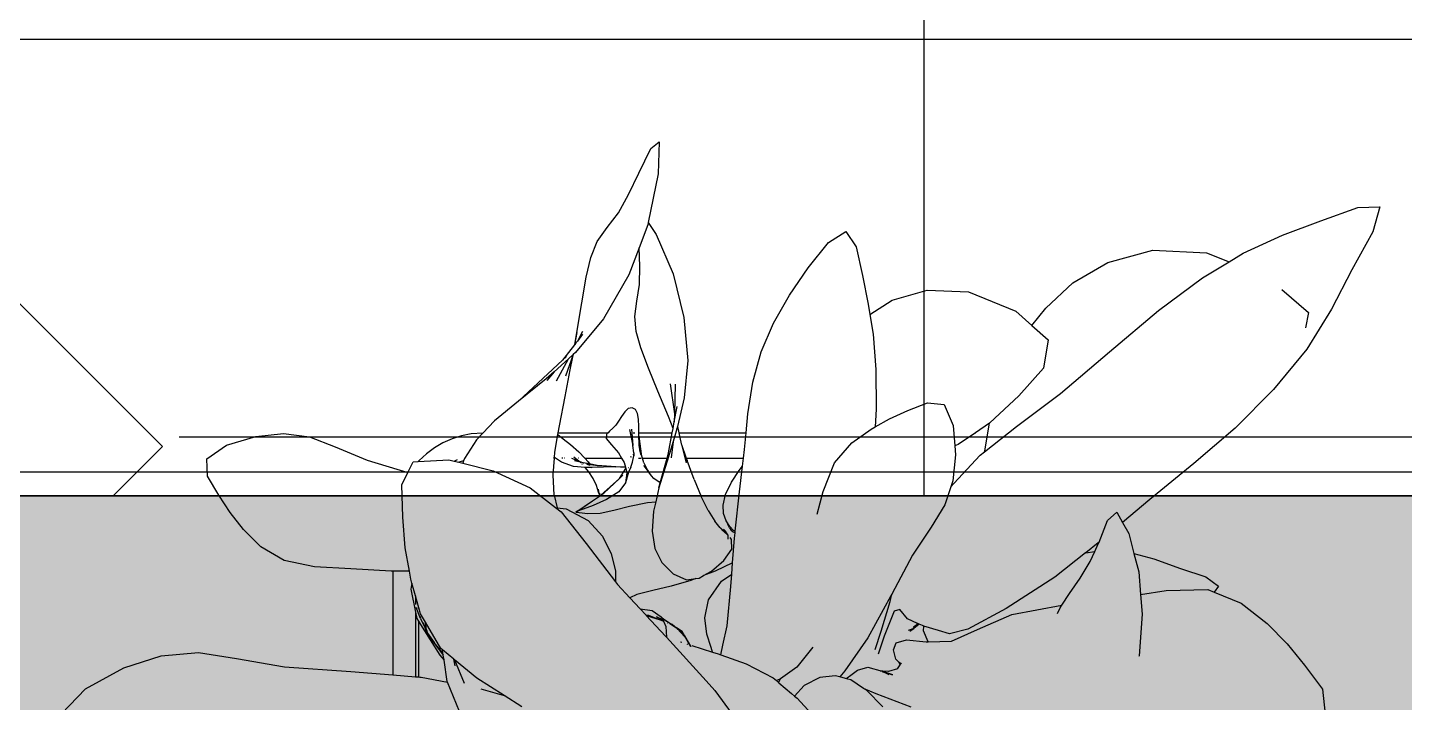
# Model space of a CAD drawing. Header units: millimetres. Extents: x -4865574 to 353735, y -2734656 to 279194.
# Drawn here: x -4826154 to -4825293, y -2673261 to -2672839 of the extents above; entities that cross this region are included whole.
import ezdxf

# ---------------------------------------------------------------- set-up
doc = ezdxf.new("R2010")
doc.units = ezdxf.units.MM
for name, color, linetype in [('+AT9 - Trees', 3, 'Continuous'), ('+AT9-Hardscape', 1, 'Continuous'), ('+AT9-Hatch', 8, 'Continuous')]:
    doc.layers.add(name, color=color, linetype=linetype)

# ---------------------------------------------------------------- blocks, each defined once
blk = doc.blocks.new('LOUNGE3')
at = {"layer": '+AT9-Hardscape'}
for p, q in [((-285, 285.13), (-4147.54, 285.13)), ((-4147.54, 15), (-15, 15)), ((0, 0), (-4167.54, 0))]:
    blk.add_line(p, q, dxfattribs=at)
blk = doc.blocks.new('plant1')
at = {"layer": '+AT9 - Trees'}
for p, q in [((-68.34, 418.36), (-63.14, 422.54)), ((-63.14, 422.54), (-63.81, 402.54)), ((-75.86, 403.09), (-68.34, 418.36)), ((-82.3, 389.69), (-75.86, 403.09)), ((-63.81, 402.54), (-69.96, 372.17)), ((-88.58, 378.29), (-82.3, 389.69)), ((350.59, 373.17), (373.71, 381.58)), ((373.71, 381.58), (387.46, 381.86)), ((387.46, 381.86), (383.18, 366.41)), ((-95.61, 369.01), (-88.58, 378.29)), ((-70.23, 370.81), (-75.73, 356.41)), ((-69.96, 372.17), (-70.23, 370.81)), ((-69.96, 372.17), (-64.95, 364.76)), ((326.74, 364.24), (350.59, 373.17)), ((-101.87, 360.21), (-95.61, 369.01)), ((-64.95, 364.76), (-54.37, 340.11)), ((42.7, 359.73), (53.58, 366.64)), ((53.58, 366.64), (59.98, 356.9)), ((302.14, 353), (326.74, 364.24)), ((383.18, 366.41), (370.06, 342.69)), ((-105.87, 350.33), (-101.87, 360.21)), ((-75.73, 356.41), (-82.18, 339.53)), ((-75.25, 344.96), (-75.73, 356.41)), ((30.07, 343.86), (42.7, 359.73)), ((59.98, 356.9), (64, 339)), ((217.45, 347.2), (245.52, 354.88)), ((245.52, 354.88), (279.06, 353.25)), ((279.06, 353.25), (293.24, 347.61)), ((-108.72, 338.04), (-105.87, 350.33)), ((-75.52, 333.45), (-75.25, 344.96)), ((195.6, 334.37), (217.45, 347.2)), ((276.7, 337.61), (293.24, 347.61)), ((293.24, 347.61), (302.14, 353)), ((-111.5, 322.07), (-108.72, 338.04)), ((-82.18, 339.53), (-97.85, 311.87)), ((-54.37, 340.11), (-47.67, 312.86)), ((18.32, 326.81), (30.07, 343.86)), ((64, 339), (67.51, 321.11)), ((249.19, 317.28), (276.7, 337.61)), ((370.06, 342.69), (357.23, 318.1)), ((-77.12, 323.03), (-75.52, 333.45)), ((82.68, 323.6), (104.39, 329.93)), ((104.39, 329.93), (130.36, 328.75)), ((130.36, 328.75), (159.95, 316.69)), ((178.6, 318.57), (195.6, 334.37)), ((326.32, 330.2), (342.92, 315.9)), ((-114.53, 303.53), (-111.5, 322.07)), ((-78.34, 313.35), (-77.12, 323.03)), ((8.39, 309.16), (18.32, 326.81)), ((67.51, 321.11), (68.61, 314.76)), ((68.61, 314.76), (82.68, 323.6)), ((-97.85, 311.87), (-115.52, 290.88)), ((-77.5, 304.12), (-78.34, 313.35)), ((-47.67, 312.86), (-45.25, 286.03)), ((68.61, 314.76), (70.73, 302.43)), ((159.95, 316.69), (170.01, 307.82)), ((170.01, 307.82), (178.6, 318.57)), ((218.55, 291.33), (249.19, 317.28)), ((342.92, 315.9), (341.17, 306.32)), ((357.23, 318.1), (341.83, 292.96)), ((-114.53, 303.53), (-116.02, 295.82)), ((-115.88, 296), (-114.53, 303.53)), ((-111.13, 304.1), (-114.28, 298.08)), ((-111.01, 302.31), (-114.28, 298.08)), ((-74.65, 293.88), (-77.5, 304.12)), ((0.67, 291.3), (8.39, 309.16)), ((70.73, 302.43), (72.43, 280.4)), ((170.01, 307.82), (180.07, 298.95)), ((-116.02, 295.82), (-123.54, 286.07)), ((-115.88, 296), (-116.02, 295.82)), ((-115.21, 296.87), (-115.88, 296)), ((-114.28, 298.08), (-115.21, 296.87)), ((-115.17, 297.04), (-115.21, 296.87)), ((-69.86, 281.24), (-74.65, 293.88)), ((180.07, 298.95), (177.26, 281.17)), ((341.83, 292.96), (321.16, 267.82)), ((-151.07, 260.54), (-123.54, 286.07)), ((-119.75, 287.07), (-128.88, 278.83)), ((-127.29, 273.22), (-119.75, 287.07)), ((-123.54, 286.07), (-121.04, 288.39)), ((-116.91, 289.63), (-121.67, 276.18)), ((-116.91, 289.63), (-119.75, 287.07)), ((-117.47, 287.14), (-118.85, 281.23)), ((-118.14, 283.44), (-117.47, 287.14)), ((-116.91, 289.63), (-117.47, 287.14)), ((-115.52, 290.88), (-116.91, 289.63)), ((-45.25, 286.03), (-47.5, 262.53)), ((-4.58, 272.49), (0.67, 291.3)), ((187.92, 265.29), (218.55, 291.33)), ((-128.88, 278.83), (-133.74, 274.45)), ((-128.88, 278.83), (-133.3, 273.43)), ((-121.93, 263.45), (-118.14, 283.44)), ((-63.86, 266.74), (-69.86, 281.24)), ((72.43, 280.4), (72.67, 255.58)), ((177.26, 281.17), (161.74, 263.77)), ((-133.74, 274.45), (-151.07, 260.54)), ((-56.17, 271.37), (-53.52, 252.68)), ((-53.03, 271.19), (-53.52, 252.68)), ((-7.67, 252.66), (-4.58, 272.49)), ((321.16, 267.82), (297.06, 243.69)), ((-151.07, 260.54), (-166.11, 248.15)), ((-125.54, 245.13), (-121.93, 263.45)), ((-57.38, 250.93), (-63.86, 266.74)), ((-47.5, 262.53), (-51.72, 244.79)), ((92.39, 254.65), (104.7, 259.56)), ((104.7, 259.56), (115.07, 258.37)), ((115.07, 258.37), (120.65, 245.23)), ((161.74, 263.77), (143.7, 246.91)), ((160.43, 244.62), (187.92, 265.29)), ((-86.72, 250.94), (-88.46, 248.1)), ((-84.67, 253.89), (-86.72, 250.94)), ((-82.42, 256), (-84.67, 253.89)), ((-80.04, 256.35), (-82.42, 256)), ((-77.99, 255.22), (-80.04, 256.35)), ((-76.66, 252.86), (-77.99, 255.22)), ((-75.99, 249.33), (-76.66, 252.86)), ((-54.41, 243.47), (-57.38, 250.93)), ((-53.65, 247.62), (-51.91, 257.12)), ((-53.52, 252.68), (-53.65, 247.62)), ((-8.8, 240.78), (-7.67, 252.66)), ((72.67, 255.58), (72.06, 244.55)), ((80.91, 249.49), (92.39, 254.65)), ((-166.11, 248.15), (-173.45, 240.51)), ((-126.27, 240.79), (-125.54, 245.13)), ((-94.11, 241.76), (-95.09, 240.79)), ((-92.09, 243.57), (-94.11, 241.76)), ((-90.16, 245.57), (-92.09, 243.57)), ((-88.46, 248.1), (-90.16, 245.57)), ((-79.66, 233.65), (-81.48, 242.73)), ((-80.44, 243.1), (-79.55, 232.96)), ((-75.91, 244.67), (-75.99, 249.33)), ((-75.87, 240.79), (-75.91, 244.67)), ((-75.79, 240.79), (-75.91, 244.67)), ((-54.9, 240.78), (-54.41, 243.47)), ((-54.41, 243.47), (-53.65, 247.62)), ((-52.45, 241.7), (-54.41, 235.28)), ((-52.07, 243.32), (-52.45, 241.7)), ((-51.72, 244.79), (-52.07, 243.32)), ((-52.03, 242.18), (-52.07, 243.32)), ((-51.72, 244.79), (-50.83, 240.78)), ((57.29, 234.52), (69.47, 243.11)), ((69.47, 243.11), (72.06, 244.55)), ((72.06, 244.55), (80.91, 249.49)), ((120.65, 245.23), (121.75, 232.63)), ((143.55, 246.81), (134.73, 240.8)), ((140.41, 228.9), (160.43, 244.62)), ((140.52, 229.5), (143.55, 246.81)), ((143.7, 246.91), (143.55, 246.81)), ((297.06, 243.69), (271.28, 221.47)), ((-346.09, 224.54), (-333.63, 233.06)), ((-333.63, 233.06), (-315.28, 238.49)), ((-315.28, 238.49), (-298.13, 240.23)), ((-298.13, 240.23), (-281.78, 238.13)), ((-281.78, 238.13), (-265.78, 232.02)), ((-198.35, 234.54), (-203.69, 231.4)), ((-192.67, 237.06), (-198.35, 234.54)), ((-186.74, 238.91), (-192.67, 237.06)), ((-180.64, 240.04), (-186.74, 238.91)), ((-177.45, 236.35), (-184.95, 224.73)), ((-173.45, 240.51), (-180.64, 240.04)), ((-173.45, 240.51), (-177.45, 236.35)), ((-128.29, 228.74), (-126.46, 239.66)), ((-126.46, 239.66), (-126.27, 240.79)), ((-126.46, 239.66), (-123.25, 237.03)), ((-126.27, 240.79), (-95.09, 240.79)), ((-123.25, 237.03), (-118.57, 233.39)), ((-118.57, 233.39), (-113.28, 228.77)), ((-96.08, 239.81), (-96.28, 237.14)), ((-96.28, 237.14), (-93.03, 233.23)), ((-95.09, 240.79), (-96.08, 239.81)), ((-93.03, 233.23), (-88.55, 228.22)), ((-79.66, 233.65), (-79.63, 233.37)), ((-79.55, 232.96), (-79.63, 233.37)), ((-79.55, 232.96), (-79.56, 232.86)), ((-78.99, 228.24), (-79.56, 232.86)), ((-79.38, 240.79), (-78.25, 240.79)), ((-76.25, 240.79), (-75.87, 240.79)), ((-75.86, 238.36), (-75.87, 240.79)), ((-75.87, 240.79), (-75.79, 240.79)), ((-75.86, 238.36), (-75.55, 232.36)), ((-75.61, 234.54), (-75.86, 238.36)), ((-75.86, 238.36), (-75.68, 237.06)), ((-75.79, 240.79), (-54.9, 240.78)), ((-75.68, 237.06), (-75.79, 240.79)), ((-75.68, 237.06), (-74.44, 227.63)), ((-75.61, 234.54), (-75.68, 237.06)), ((-75.31, 229.87), (-75.61, 234.54)), ((-75.55, 232.36), (-75.61, 234.54)), ((-54.41, 235.28), (-58.18, 222.94)), ((-57.22, 228.14), (-54.9, 240.78)), ((-54.41, 235.28), (-55.59, 225.04)), ((-50.83, 240.78), (-49.29, 233.85)), ((-50.83, 240.78), (-8.8, 240.78)), ((-49.29, 233.85), (-49.19, 233.45)), ((-49.19, 233.45), (-46.17, 222.05)), ((-49.19, 233.45), (-46.17, 224.9)), ((-9.81, 230.23), (-8.8, 240.78)), ((46.55, 222.05), (57.29, 234.52)), ((123.85, 233.38), (121.75, 232.63)), ((121.75, 232.63), (122.23, 227.04)), ((134.73, 240.8), (123.85, 233.38)), ((134.73, 240.8), (134.94, 240.8)), ((-345.51, 213.56), (-346.09, 224.54)), ((-265.78, 232.02), (-245.71, 223.7)), ((-213.74, 222.73), (-194.56, 223.94)), ((-208.64, 227.68), (-213.16, 223.42)), ((-203.69, 231.4), (-208.64, 227.68)), ((-194.56, 223.94), (-191.25, 223.1)), ((-191.25, 223.1), (-189.14, 224.04)), ((-184.95, 224.73), (-185.39, 223.26)), ((-129.51, 214.51), (-128.62, 224.9)), ((-128.62, 224.9), (-129.1, 224.9)), ((-128.57, 225.39), (-129.01, 225.7)), ((-128.62, 224.9), (-128.57, 225.39)), ((-127.9, 224.9), (-128.62, 224.9)), ((-128.57, 225.39), (-128.29, 228.74)), ((-127.9, 224.9), (-128.57, 225.39)), ((-124.25, 222.3), (-127.9, 224.9)), ((-123.3, 224.9), (-123.89, 224.9)), ((-122.23, 224.9), (-122.45, 224.9)), ((-117.86, 224.93), (-113.17, 223.11)), ((-116.46, 225.65), (-113.17, 223.11)), ((-113.34, 224.9), (-113.59, 224.9)), ((-113.28, 228.77), (-109.64, 224.9)), ((-109.64, 224.9), (-86.6, 224.9)), ((-109.64, 224.9), (-107.53, 222.65)), ((-88.55, 228.22), (-86.6, 224.9)), ((-86.6, 224.9), (-85.02, 222.21)), ((-80.92, 225.52), (-80.81, 225.94)), ((-80.66, 225.73), (-80.69, 225.54)), ((-80.57, 225.6), (-80.58, 225.55)), ((-79.89, 222.37), (-79, 226.32)), ((-79.5, 224.9), (-79.41, 224.9)), ((-79.1, 227.52), (-79.11, 227.48)), ((-79, 226.32), (-79.11, 227.48)), ((-78.99, 228.24), (-79, 226.32)), ((-76.01, 224.9), (-74.39, 224.9)), ((-74.42, 226.71), (-75.31, 229.87)), ((-73.59, 224.9), (-74.44, 227.63)), ((-73.59, 224.9), (-58.13, 224.9)), ((-72.7, 222.03), (-73.59, 224.9)), ((-62.42, 209.52), (-58.13, 224.9)), ((-58.18, 222.94), (-57.22, 228.14)), ((-58.13, 224.9), (-57.22, 228.14)), ((-46.17, 224.9), (-10.43, 224.9)), ((-46.17, 224.9), (-45.69, 223.54)), ((-11, 219.98), (-10.43, 224.9)), ((-10.43, 224.9), (-9.81, 230.23)), ((122.23, 227.04), (120.62, 210.68)), ((121.11, 209.14), (137.72, 226.78)), ((137.72, 226.78), (140.41, 228.9)), ((140.41, 228.9), (140.52, 229.5)), ((-245.71, 223.7), (-220.24, 215.86)), ((-224.12, 208.16), (-220.24, 215.86)), ((-220.24, 215.86), (-216.87, 222.53)), ((-216.87, 222.53), (-213.74, 222.73)), ((-213.16, 223.42), (-213.74, 222.73)), ((-191.25, 223.1), (-188.36, 222.37)), ((-185.39, 223.26), (-188.36, 222.37)), ((-188.36, 222.37), (-185.84, 221.74)), ((-185.39, 223.26), (-185.84, 221.74)), ((-185.84, 221.74), (-166.97, 216.98)), ((-166.97, 216.98), (-143.77, 206.29)), ((-116.75, 219.66), (-124.25, 222.3)), ((-109.45, 219.17), (-116.75, 219.66)), ((-110.55, 222.08), (-116, 223.15)), ((-113.17, 223.11), (-110.55, 222.08)), ((-112.33, 222.18), (-112.41, 222.2)), ((-112.12, 222.05), (-112.33, 222.18)), ((-112.31, 222.09), (-112.33, 222.18)), ((-111.78, 222.03), (-111.65, 221.93)), ((-111.43, 221.23), (-111.58, 221.39)), ((-110.85, 221.31), (-110.91, 221.32)), ((-110.85, 221.31), (-110.68, 221.18)), ((-106.69, 221.32), (-110.55, 222.08)), ((-107.06, 216.32), (-109.45, 219.17)), ((-107.4, 219.03), (-109.45, 219.17)), ((-108.4, 221.13), (-108.53, 221.17)), ((-107.95, 221.02), (-108.11, 221.03)), ((-107.78, 221), (-107.95, 221.02)), ((-107.78, 221), (-106.67, 220.56)), ((-106.39, 220.85), (-107.78, 221)), ((-107.53, 222.65), (-106.69, 221.32)), ((-105.28, 219.1), (-107.4, 219.03)), ((-104.38, 212.25), (-107.06, 216.32)), ((-103, 220.6), (-106.69, 221.32)), ((-106.39, 220.85), (-106.17, 220.51)), ((-101.79, 220.36), (-106.39, 220.85)), ((-106.39, 220.85), (-103, 220.6)), ((-98, 219.34), (-105.28, 219.1)), ((-105.28, 219.1), (-105.07, 218.77)), ((-101.79, 220.36), (-103, 220.6)), ((-103, 220.6), (-96.57, 220.06)), ((-90.31, 219.54), (-101.79, 220.36)), ((-101.79, 220.36), (-96.57, 220.06)), ((-90.31, 219.54), (-98, 219.34)), ((-96.57, 220.06), (-84.44, 219.36)), ((-96.57, 220.06), (-90.31, 219.54)), ((-84.44, 219.36), (-90.31, 219.54)), ((-87.94, 212.25), (-83.99, 218.35)), ((-85.02, 222.21), (-84.25, 219.32)), ((-84.25, 219.32), (-84.44, 219.36)), ((-84.25, 219.32), (-83.99, 218.35)), ((-82.27, 216.22), (-84.23, 209.55)), ((-83.31, 215.8), (-84.23, 209.55)), ((-83.99, 218.35), (-83.31, 215.8)), ((-80.9, 219.35), (-82.27, 216.22)), ((-82.16, 218.9), (-82.22, 218.91)), ((-80.9, 219.35), (-79.89, 222.37)), ((-72.7, 222.03), (-70.37, 217.37)), ((-72.43, 220.21), (-72.43, 220.24)), ((-72.43, 220.21), (-69.88, 216.38)), ((-70.37, 217.37), (-72.43, 220.21)), ((-67.86, 213.88), (-70.37, 217.37)), ((-70.37, 217.37), (-69.88, 216.38)), ((-67.86, 213.88), (-69.88, 216.38)), ((-58.18, 222.94), (-63.33, 206.26)), ((-41.21, 211.5), (-45.69, 223.54)), ((-17.89, 209.82), (-13.09, 217.26)), ((-13.09, 217.26), (-11, 219.98)), ((-12.88, 203.87), (-11, 219.98)), ((39.43, 204.12), (46.55, 222.05)), ((271.28, 221.47), (243.78, 199.04)), ((-338.41, 201.82), (-345.51, 213.56)), ((-223.41, 187.94), (-224.12, 208.16)), ((-128.88, 201.85), (-129.51, 214.51)), ((-102.26, 207.76), (-104.38, 212.25)), ((-100.98, 203.55), (-102.26, 207.76)), ((-88, 212.17), (-99.56, 201.78)), ((-97.63, 203.09), (-88, 212.17)), ((-84.23, 209.55), (-88.31, 203.84)), ((-87.98, 212.2), (-88, 212.17)), ((-87.94, 212.25), (-87.98, 212.2)), ((-85.8, 214.25), (-87.94, 212.25)), ((-66.43, 212.1), (-67.86, 213.88)), ((-62.42, 209.52), (-66.43, 212.1)), ((-63.33, 206.26), (-62.42, 209.52)), ((-41.21, 211.5), (-36.83, 200.93)), ((-21.73, 202.11), (-17.89, 209.82)), ((119.35, 206.9), (115.58, 195.72)), ((120.62, 210.68), (119.35, 206.9)), ((119.35, 206.9), (121.11, 209.14)), ((-331.34, 190.96), (-338.41, 201.82)), ((-143.77, 206.29), (-127.97, 194.02)), ((-128.88, 201.85), (-126.99, 193.9)), ((-115.25, 191.22), (-104.84, 198.18)), ((-114.27, 191.75), (-104.84, 198.18)), ((-104.84, 198.18), (-100.51, 201.13)), ((-96.06, 199), (-104.49, 195.3)), ((-101.35, 205.49), (-101.3, 205.36)), ((-101.3, 205.36), (-100.8, 202.94)), ((-101.3, 205.36), (-100.98, 203.55)), ((-100.8, 202.94), (-100.98, 203.55)), ((-100.98, 203.55), (-100.51, 201.13)), ((-100.51, 201.13), (-100.2, 201.34)), ((-100.38, 203.04), (-100.2, 201.34)), ((-100.2, 201.34), (-99.56, 201.78)), ((-99.56, 201.78), (-97.63, 203.09)), ((-88.31, 203.84), (-96.06, 199)), ((-63.33, 206.26), (-65.29, 197.58)), ((-32.51, 192.2), (-36.83, 200.93)), ((-23.2, 195.62), (-21.73, 202.11)), ((-15.57, 179.18), (-12.88, 203.87)), ((35.76, 189.83), (39.43, 204.12)), ((243.78, 199.04), (226.73, 184.66)), ((-323.01, 180.39), (-331.34, 190.96)), ((-127.97, 194.02), (-126.99, 193.9)), ((-127.97, 194.02), (-124.49, 191.33)), ((-126.99, 193.9), (-121.25, 193.17)), ((-124.49, 191.33), (-108.67, 171.58)), ((-121.25, 193.17), (-107.5, 185.93)), ((-114.27, 191.75), (-115.25, 191.22)), ((-115.25, 191.22), (-113.19, 190.92)), ((-110.62, 193), (-114.27, 191.75)), ((-113.19, 190.92), (-107.69, 190.38)), ((-104.49, 195.3), (-110.62, 193)), ((-107.69, 190.38), (-100.02, 190.58)), ((-100.02, 190.58), (-91.44, 192.46)), ((-91.44, 192.46), (-81.67, 194.98)), ((-81.67, 194.98), (-70.46, 197.14)), ((-70.46, 197.14), (-65.29, 197.58)), ((-66.61, 191.72), (-67.57, 179.2)), ((-65.29, 197.58), (-66.61, 191.72)), ((-32.51, 192.2), (-28.32, 185.54)), ((-22.85, 190.22), (-23.2, 195.62)), ((-21.24, 185.76), (-22.85, 190.22)), ((115.58, 195.72), (106.88, 181.79)), ((217.19, 185.89), (223.08, 191.16)), ((223.08, 191.16), (226.73, 184.66)), ((-221.86, 168.9), (-223.41, 187.94)), ((-107.5, 185.93), (-98.5, 176.11)), ((-25.01, 181.46), (-28.32, 185.54)), ((-25.01, 181.46), (-24.8, 181.27)), ((-24.5, 180.88), (-24.8, 181.27)), ((-20.54, 177.4), (-24.8, 181.27)), ((-24.5, 180.88), (-24.03, 180.33)), ((-20.27, 183.66), (-21.24, 185.76)), ((-18.95, 182.28), (-21.24, 185.76)), ((-19.2, 181.35), (-20.27, 183.66)), ((-19.2, 181.35), (-18.05, 179.8)), ((-16.57, 179.8), (-18.95, 182.28)), ((106.88, 181.79), (95.33, 164.32)), ((212, 172.38), (217.19, 185.89)), ((226.73, 184.66), (230.58, 177.8)), ((-312.14, 169.48), (-323.01, 180.39)), ((-98.5, 176.11), (-93.17, 165.14)), ((-67.57, 179.2), (-65.83, 168.55)), ((-24.03, 180.33), (-20.54, 177.4)), ((-22.89, 180.6), (-21.73, 179.35)), ((-20.57, 177.61), (-21.73, 179.35)), ((-20.57, 177.61), (-21.73, 178.98)), ((-20.15, 177.05), (-20.57, 177.61)), ((-20.54, 177.4), (-20.57, 177.61)), ((-20.15, 177.05), (-20.54, 177.4)), ((-20.15, 177.05), (-20.09, 174.35)), ((-17.91, 174.04), (-18.67, 175.4)), ((-16.82, 178.59), (-18.05, 179.8)), ((-17.7, 168.02), (-17.91, 174.04)), ((-17.17, 159.51), (-16.04, 174.9)), ((-15.69, 178.16), (-16.82, 178.59)), ((-15.57, 179.18), (-16.57, 179.8)), ((-16.04, 174.9), (-15.69, 178.16)), ((-15.69, 178.16), (-15.57, 179.18)), ((212, 172.38), (211.49, 171.98)), ((211.49, 171.29), (211.94, 172.24)), ((211.94, 172.24), (212, 172.38)), ((230.58, 177.8), (233.82, 165.34)), ((-297.67, 160.85), (-312.14, 169.48)), ((-219.33, 154.2), (-221.86, 168.9)), ((-108.67, 171.58), (-90.34, 147.52)), ((-93.17, 165.14), (-90.47, 154.43)), ((-65.83, 168.55), (-61.41, 159.71)), ((-22.72, 160.88), (-17.7, 168.02)), ((95.33, 164.32), (82.3, 139.86)), ((203.46, 165.66), (184.31, 150.61)), ((203.63, 165.8), (203.46, 165.66)), ((203.46, 165.66), (203.63, 165.69)), ((211.49, 171.98), (203.63, 165.8)), ((203.63, 165.69), (209.26, 166.55)), ((203.63, 165.69), (203.63, 165.8)), ((206.34, 160.35), (209.26, 166.55)), ((209.26, 166.55), (211.49, 171.29)), ((211.49, 171.29), (211.49, 171.98)), ((233.82, 165.34), (246.32, 162.02)), ((233.82, 165.34), (236.79, 153.89)), ((-278.62, 157.08), (-297.67, 160.85)), ((-255.98, 155.69), (-278.62, 157.08)), ((-230.65, 154.26), (-255.98, 155.69)), ((-61.41, 159.71), (-54.33, 152.62)), ((-30.41, 154.37), (-22.72, 160.88)), ((-17.17, 159.51), (-28.12, 154.31)), ((-17.7, 152.34), (-17.17, 159.51)), ((200.24, 149.82), (206.34, 160.35)), ((246.32, 162.02), (262.96, 156)), ((262.96, 156), (278.67, 150.8)), ((-229.64, 154.26), (-230.65, 154.26)), ((-219.33, 154.2), (-229.64, 154.26)), ((-229.64, 154.26), (-229.62, 89.43)), ((-218.49, 149.36), (-219.33, 154.2)), ((-217.78, 146.83), (-218.49, 149.36)), ((-217.78, 146.83), (-218.36, 143.09)), ((-215.52, 138.87), (-217.78, 146.83)), ((-90.47, 154.43), (-90.34, 147.52)), ((-90.34, 147.52), (-89.18, 146)), ((-43.25, 148.47), (-55.7, 144.87)), ((-54.33, 152.62), (-46.1, 148.85)), ((-46.1, 148.85), (-40.22, 149.64)), ((-40.22, 149.64), (-43.25, 148.47)), ((-40.22, 149.64), (-38.17, 149.91)), ((-38.17, 149.91), (-35.41, 151.5)), ((-35.41, 151.5), (-30.41, 154.37)), ((-28.12, 154.31), (-35.41, 151.5)), ((-32.22, 136.37), (-24.07, 147.94)), ((-24.07, 147.94), (-17.7, 152.34)), ((-18.26, 144.74), (-17.7, 152.34)), ((184.31, 150.61), (153.95, 130.85)), ((193.55, 140.25), (200.24, 149.82)), ((236.79, 153.89), (237.97, 139.77)), ((278.67, 150.8), (286.75, 144.89)), ((-218.36, 143.09), (-215.51, 128.75)), ((-215.52, 138.87), (-215.52, 133.54)), ((-212.33, 127.58), (-215.52, 138.87)), ((-89.18, 146), (-81.38, 137.61)), ((-77.02, 139.62), (-81.38, 137.61)), ((-67.05, 142.28), (-77.02, 139.62)), ((-55.7, 144.87), (-67.05, 142.28)), ((-20.64, 120.04), (-18.26, 144.74)), ((81.8, 138.92), (67.33, 112.54)), ((81.29, 135.32), (82.3, 139.86)), ((82.3, 139.86), (81.8, 138.92)), ((188.73, 133.04), (193.55, 140.25)), ((237.97, 139.77), (253.97, 142.27)), ((237.97, 139.77), (239.01, 127.39)), ((253.97, 142.27), (279.97, 142.79)), ((279.97, 142.79), (283.9, 141.2)), ((286.75, 144.89), (283.9, 141.2)), ((283.9, 141.2), (300.86, 134.36)), ((-212.41, 124.73), (-215.17, 131.48)), ((-213.69, 130.9), (-213.69, 131.65)), ((-81.38, 137.61), (-75.07, 130.82)), ((-75.07, 130.82), (-67.59, 129.76)), ((-75.07, 130.82), (-71.53, 127.01)), ((-67.59, 129.76), (-61.84, 125.83)), ((-34.6, 125.13), (-32.22, 136.37)), ((75.77, 116.78), (81.29, 135.32)), ((83.78, 129.38), (77.67, 113.71)), ((87.45, 130.37), (83.78, 129.38)), ((92.16, 124.48), (87.45, 130.37)), ((153.95, 130.85), (129.93, 118.06)), ((157.33, 127.11), (188.73, 133.04)), ((186.05, 127.92), (187.62, 131.37)), ((187.62, 131.37), (188.73, 133.04)), ((300.86, 134.36), (317.2, 121.52)), ((-215.51, 128.75), (-214.7, 124.63)), ((-215.51, 128.75), (-215.51, 88.31)), ((-214.7, 124.63), (-213.68, 123.03)), ((-213.68, 123.03), (-212.38, 120.98)), ((-213.68, 123.03), (-213.68, 88.16)), ((-212.11, 124.79), (-212.68, 126.03)), ((-212.41, 124.73), (-209.58, 118.98)), ((-212.38, 120.98), (-200.2, 101.81)), ((-209.25, 122.35), (-212.33, 127.58)), ((-210.65, 122.24), (-209.58, 118.98)), ((-199.69, 106.06), (-209.25, 122.35)), ((-208.72, 117.54), (-209.25, 122.35)), ((-71.53, 127.01), (-69.75, 126.69)), ((-71.53, 127.01), (-71.18, 126.63)), ((-71.18, 126.63), (-62.53, 123.87)), ((-71.18, 126.63), (-59.14, 113.67)), ((-69.75, 126.69), (-62.53, 123.87)), ((-60.89, 123.88), (-64.7, 125.77)), ((-64.7, 125.77), (-60.74, 123.57)), ((-62.53, 123.87), (-60.51, 123.08)), ((-61.84, 125.83), (-59.76, 123.91)), ((-61.84, 125.83), (-60.89, 123.88)), ((-60.89, 123.88), (-60.74, 123.57)), ((-60.74, 123.57), (-60.51, 123.08)), ((-60.51, 123.08), (-58.9, 119.77)), ((-56.42, 121.66), (-59.76, 123.91)), ((-59.43, 123.48), (-59.16, 123.31)), ((-59.43, 123.48), (-59.18, 123.33)), ((-58.59, 122.74), (-58.74, 122.81)), ((-57.89, 121.99), (-57.79, 121.93)), ((-54.83, 120.87), (-56.42, 121.66)), ((-56.42, 121.66), (-52.32, 118.9)), ((-54.83, 120.87), (-52.32, 118.9)), ((-33.38, 114.98), (-34.6, 125.13)), ((98.47, 121.63), (92.16, 124.48)), ((99.54, 121.14), (96.22, 118.5)), ((98.47, 121.63), (97.31, 120.3)), ((97.31, 120.3), (98.63, 121.55)), ((98.63, 121.55), (98.47, 121.63)), ((99.54, 121.14), (98.63, 121.55)), ((101.47, 120.27), (99.54, 121.14)), ((135.92, 117.88), (157.33, 127.11)), ((239.01, 127.39), (236.97, 101.31)), ((317.2, 121.52), (329.7, 108.87)), ((-209.58, 118.98), (-208.52, 115.75)), ((-208.72, 117.54), (-207.92, 115.6)), ((-208.67, 117.13), (-208.72, 117.54)), ((-208.67, 117.13), (-207.92, 115.6)), ((-208.52, 115.75), (-208.67, 117.13)), ((-208.52, 115.75), (-198.14, 101.76)), ((-203.77, 109.79), (-208.52, 115.75)), ((-207.92, 115.6), (-203.77, 109.79)), ((-59.14, 113.67), (-58.7, 113.19)), ((-58.9, 119.77), (-58.53, 113.12)), ((-58.7, 113.19), (-58.53, 113.12)), ((-58.7, 113.19), (-58.53, 113.01)), ((-58.53, 113.12), (-58.53, 113.01)), ((-58.53, 113.01), (-33.66, 85.72)), ((-52.32, 118.9), (-52.28, 118.85)), ((-48.84, 116.6), (-52.28, 118.85)), ((-52.28, 118.85), (-51.93, 118.49)), ((-51.93, 118.49), (-47.81, 115.09)), ((-51.93, 118.49), (-47.02, 113.31)), ((-47.81, 115.09), (-48.84, 116.6)), ((-43.41, 107.29), (-47.81, 115.09)), ((-47.32, 113.99), (-43.41, 107.29)), ((-30.62, 106.48), (-33.38, 114.98)), ((-23.36, 108.03), (-20.64, 120.04)), ((67.33, 112.54), (52.94, 91.91)), ((71.93, 105.25), (75.77, 116.78)), ((77.67, 113.71), (73.78, 102.35)), ((96.22, 118.5), (92.54, 117.22)), ((93.58, 116.86), (96.22, 118.5)), ((96.06, 119.41), (95.69, 119.16)), ((97.31, 120.3), (96.06, 119.41)), ((102.39, 120), (101.47, 120.27)), ((102.15, 116.9), (102.39, 120)), ((105.11, 110.19), (102.15, 116.9)), ((111.54, 117.29), (102.39, 120)), ((118.45, 115.07), (111.54, 117.29)), ((129.93, 118.06), (118.45, 115.07)), ((119.74, 110.58), (135.92, 117.88)), ((-374.46, 101.43), (-351.19, 103.42)), ((-351.19, 103.42), (-327.41, 99.79)), ((-198.32, 102.97), (-203.77, 109.79)), ((-198.66, 105.21), (-199.69, 106.06)), ((-198.32, 102.97), (-198.66, 105.21)), ((-191.44, 99.24), (-198.66, 105.21)), ((-49.85, 110.16), (-49, 109.88)), ((-45.79, 108.8), (-45.14, 108.59)), ((-42.77, 107.8), (-29.7, 103.73)), ((-29.7, 103.73), (-30.62, 106.48)), ((-29.7, 103.73), (-26.15, 102.63)), ((-24.47, 102.02), (-23.36, 108.03)), ((33.08, 106.7), (23.02, 94.32)), ((83.35, 105.05), (85.08, 109.41)), ((84.82, 99.29), (83.35, 105.05)), ((85.08, 109.41), (91.45, 111.43)), ((91.45, 111.43), (103.95, 110.16)), ((103.95, 110.16), (105.11, 110.19)), ((105.11, 110.19), (119.74, 110.58)), ((329.7, 108.87), (340.47, 95.49)), ((-397.82, 93.83), (-374.46, 101.43)), ((-327.41, 99.79), (-297.49, 94.51)), ((-200.2, 101.81), (-197.66, 98.64)), ((-198.14, 101.76), (-198.32, 102.97)), ((-197.66, 98.64), (-198.14, 101.76)), ((-195.63, 85.32), (-197.66, 98.64)), ((-190.75, 95.21), (-191.44, 99.24)), ((-191.09, 98.95), (-191.44, 99.24)), ((-191.09, 98.95), (-185.05, 84.23)), ((-177.1, 87.38), (-191.09, 98.95)), ((-26.15, 102.63), (-24.47, 102.02)), ((-24.47, 102.02), (-8.73, 96.35)), ((-8.73, 96.35), (8.14, 87.58)), ((87, 97.12), (84.82, 99.29)), ((85.84, 93.29), (87.51, 95.75)), ((87.91, 96.34), (86.91, 97.37)), ((87, 97.12), (86.91, 97.37)), ((87.51, 95.75), (87, 97.12)), ((87.86, 96.26), (87, 97.12)), ((87.51, 95.75), (87.86, 96.26)), ((87.86, 96.26), (87.91, 96.34)), ((87.91, 96.34), (88.35, 96.98)), ((236.97, 101.31), (236.84, 100.86)), ((340.47, 95.49), (351.62, 80.45)), ((-421.87, 80.67), (-397.82, 93.83)), ((-297.49, 94.51), (-255.94, 91.52)), ((-255.94, 91.52), (-229.62, 89.43)), ((-229.62, 89.43), (-215.51, 88.31)), ((-215.51, 88.31), (-213.68, 88.16)), ((-213.68, 88.16), (-212.84, 88.1)), ((-212.84, 88.1), (-212.01, 87.94)), ((-212.01, 87.94), (-195.44, 84.84)), ((-160.02, 76.57), (-177.1, 87.38)), ((8.14, 87.58), (10.18, 85.86)), ((12.39, 86.84), (10.18, 85.86)), ((11.93, 85.59), (12.72, 87.07)), ((12.72, 87.07), (12.39, 86.84)), ((23.02, 94.32), (12.72, 87.07)), ((37.27, 87.75), (27.48, 82.85)), ((46.97, 88.97), (37.27, 87.75)), ((49.84, 88.21), (46.97, 88.97)), ((52.94, 91.91), (49.84, 88.21)), ((54.93, 86.85), (49.84, 88.21)), ((54.51, 87.6), (56.69, 89.2)), ((54.93, 86.85), (54.51, 87.6)), ((56.68, 86.39), (54.93, 86.85)), ((64.7, 81.03), (56.68, 86.39)), ((56.69, 89.2), (60.83, 92.37)), ((60.83, 92.37), (67.28, 94.19)), ((67.28, 94.19), (76.36, 91.8)), ((76.66, 91.7), (75.14, 91.79)), ((76.66, 91.7), (76.36, 91.8)), ((76.58, 91.41), (77.63, 91.14)), ((80.31, 91.49), (76.66, 91.7)), ((77.44, 91.23), (77.63, 91.14)), ((83, 89.56), (77.47, 91.43)), ((77.63, 91.14), (79.17, 90.73)), ((77.63, 91.14), (80.54, 89.61)), ((79.17, 90.73), (82.83, 89.57)), ((85.84, 93.29), (80.31, 91.49)), ((-436.98, 65.08), (-421.87, 80.67)), ((-195.44, 84.84), (-195.63, 85.32)), ((-186.1, 61.98), (-195.44, 84.84)), ((-174.72, 80.67), (-160.02, 76.57)), ((-33.66, 85.72), (-28.25, 79.78)), ((-28.25, 79.78), (-5.92, 49.32)), ((10.18, 85.86), (11.71, 84.58)), ((11.71, 84.58), (11.93, 85.59)), ((11.71, 84.58), (19.59, 77.93)), ((19.74, 78.03), (19.59, 77.93)), ((19.59, 77.93), (21.56, 76.27)), ((27.48, 82.85), (21.56, 76.27)), ((72.51, 77.57), (64.7, 81.03)), ((66.45, 79.87), (64.7, 81.03)), ((76.8, 69.54), (66.45, 79.87)), ((94.42, 69.37), (72.51, 77.57)), ((351.62, 80.45), (353.47, 64.96)), ((-148.99, 69.6), (-160.02, 76.57)), ((21.56, 76.27), (23.2, 74.89)), ((23.2, 74.89), (36.54, 60.44))]:
    blk.add_line(p, q, dxfattribs=at)

msp = doc.modelspace()

# ---------------------------------------------------------------- hatches: boundary and pattern name
at = {"layer": '+AT9-Hatch'}
h = msp.add_hatch(dxfattribs=at)
h.set_pattern_fill('CTYSQMK2', color=8, scale=2, angle=90)
h.set_pattern_definition([(90, (9e-15, 143.7), (-609.6, 609.6), [931.82948, -287.37052]), (180, (-143.7, 9e-15), (-609.6, -609.6), [931.82948, -287.37052]), (135, (-609.6, 465.9), (-609.60134, -609.60134), [203.2, -658.90648]), (405, (-609.6, 465.9), (-609.60134, 609.60134), [203.2, -658.90648]), (135, (-465.9, 609.6), (-609.60134, -609.60134), [203.2, -658.90648]), (405, (-753.3, 609.6), (-609.60134, 609.60134), [203.2, -658.90648])])
h.paths.add_polyline_path([(-4841253.64, -2670527.1), (-4841253.64, -2670577.1), (-4841253.64, -2671727.1), (-4841253.64, -2671777.1), (-4841253.64, -2672927.1), (-4841253.64, -2672977.1), (-4841253.64, -2673132.1), (-4822653.64, -2673132.1), (-4822653.64, -2672397.12), (-4822653.64, -2672347.12), (-4822653.64, -2671197.12), (-4822653.64, -2671147.12), (-4822653.64, -2669997.12), (-4822653.64, -2669947.12), (-4822653.64, -2668797.12), (-4822653.64, -2668747.12), (-4822653.64, -2666527.71), (-4841380.2, -2666527.71), (-4841253.64, -2669327.1), (-4841253.64, -2669377.1), (-4841322.64, -2669377.1), (-4841322.64, -2670527.1)])
edge = h.paths.add_edge_path(flags=16)
edge.add_spline(control_points=[(-4840332.71, -2670233.77), (-4840264.11, -2670154.24), (-4840112.57, -2670007.56), (-4839849.53, -2669831.8), (-4839559.26, -2669705.99), (-4839251.16, -2669634.19), (-4838935.19, -2669618.73), (-4838621.55, -2669660.09), (-4838320.38, -2669756.96), (-4838041.43, -2669906.18), (-4837793.72, -2670102.95), (-4837585.24, -2670340.89), (-4837422.74, -2670612.33), (-4837311.47, -2670908.47), (-4837255.04, -2671219.75), (-4837255.26, -2671536.11), (-4837312.12, -2671847.31), (-4837423.8, -2672143.3), (-4837586.67, -2672414.51), (-4837795.48, -2672652.17), (-4838043.47, -2672848.59), (-4838229.57, -2672947.82), (-4838326.31, -2672988.7)], knot_values=[1.896909, 1.896909, 1.896909, 1.896909, 2.076953, 2.256997, 2.437041, 2.617085, 2.797128, 2.977172, 3.157216, 3.33726, 3.517304, 3.697348, 3.877392, 4.057436, 4.23748, 4.417524, 4.597568, 4.777611, 4.957655, 5.137699, 5.317743, 5.497787, 5.497787, 5.497787, 5.497787], degree=3, periodic=0)
edge.add_line((-4838326.31, -2672988.7), (-4838359.76, -2672948.48))
edge.add_arc((-4839007.5, -2671376.72), 1700, 285.82015, 292.39706, ccw=False)
edge.add_arc((-4839007.5, -2671376.72), 1700, 284.33833, 285.82015, ccw=False)
edge.add_line((-4838574.92, -2673019.37), (-4838587.41, -2672971.93))
edge.add_spline(control_points=[(-4838587.41, -2672971.93), (-4838612.36, -2672978.5), (-4838728.83, -2673006.28), (-4838866.08, -2673023.55), (-4838978.09, -2673026.16), (-4838996.21, -2673026.28)], knot_values=[1.503934, 1.503934, 1.503934, 1.503934, 1.550862, 1.721628, 1.75459, 1.75459, 1.75459, 1.75459], degree=3, periodic=0)
edge.add_spline(control_points=[(-4838996.21, -2673026.28), (-4839071.98, -2673026.8), (-4839209.87, -2673018.24), (-4839345.5, -2672992.51), (-4839405.72, -2672977.53)], knot_values=[1.253278, 1.253278, 1.253278, 1.253278, 1.391083, 1.503934, 1.503934, 1.503934, 1.503934], degree=3, periodic=0)
edge.add_line((-4839405.72, -2672977.53), (-4839414.25, -2673011.83))
edge.add_arc((-4839007.5, -2671376.72), 1700, 256.16397, 256.74344)
edge.add_arc((-4839007.5, -2671376.72), 1700, 257.18944, 258.22853)
edge.add_line((-4839346.01, -2673038.88), (-4839414.25, -2673011.83))
edge.add_arc((-4839007.5, -2671376.72), 1700, 255.21191, 256.16397, ccw=False)
edge.add_arc((-4839007.5, -2671376.72), 1700, 248.7552, 255.21191, ccw=False)
edge.add_arc((-4839007.5, -2671376.72), 1700, 247.27819, 248.7552, ccw=False)
edge.add_arc((-4839007.5, -2671376.72), 1700, 240.78105, 247.27819, ccw=False)
edge.add_line((-4839839.27, -2672859.34), (-4839863.74, -2672902.95))
edge.add_spline(control_points=[(-4839863.74, -2672902.95), (-4839953.85, -2672852.39), (-4840039.47, -2672793.84), (-4840119.26, -2672728.2)], knot_values=[7.091892, 7.091892, 7.091892, 7.091892, 7.269014, 7.269014, 7.269014, 7.269014], degree=3, periodic=0)
edge.add_spline(control_points=[(-4840128.19, -2672720.8), (-4840204.58, -2672657.11), (-4840349.22, -2672513.95), (-4840466.97, -2672347.88), (-4840519.03, -2672258.64)], knot_values=[6.737646, 6.737646, 6.737646, 6.737646, 6.908139, 7.085262, 7.085262, 7.085262, 7.085262], degree=3, periodic=0)
edge.add_spline(control_points=[(-4840519.03, -2672258.64), (-4840571.1, -2672169.39), (-4840615.25, -2672075.53), (-4840650.78, -2671978.51)], knot_values=[6.560523, 6.560523, 6.560523, 6.560523, 6.737646, 6.737646, 6.737646, 6.737646], degree=3, periodic=0)
edge.add_spline(control_points=[(-4840650.78, -2671978.51), (-4840686.31, -2671881.49), (-4840728.45, -2671724.64), (-4840748.44, -2671563.89), (-4840752.75, -2671505.59)], knot_values=[6.283185, 6.283185, 6.283185, 6.283185, 6.460308, 6.560523, 6.560523, 6.560523, 6.560523], degree=3, periodic=0)
edge.add_spline(control_points=[(-4840752.75, -2671505.59), (-4840756.05, -2671460.85), (-4840761.29, -2671312.65), (-4840738.15, -2671061.22), (-4840655.49, -2670761.22), (-4840521.25, -2670480.47), (-4840400.19, -2670312.01), (-4840332.71, -2670233.77)], knot_values=[5.497787, 5.497787, 5.497787, 5.497787, 5.574695, 5.751817, 5.92894, 6.106063, 6.283185, 6.283185, 6.283185, 6.283185], degree=3, periodic=0)
h.paths.add_polyline_path([(-4839326.96, -2673046.43), (-4839311.45, -2673063.34), (-4839354.32, -2673040.97, -0.004534), (-4839397.33, -2673031.42, -0.002528), (-4839414.25, -2673011.83), (-4839345.13, -2673042.86, 0.002724), (-4839326.96, -2673046.43)], flags=16)
h.paths.add_polyline_path([(-4840527.23, -2670671.49), (-4839806.25, -2670671.49), (-4839806.25, -2671511.49), (-4840527.23, -2671511.49)], flags=0)
edge = h.paths.add_edge_path(flags=0)
edge.add_spline(control_points=[(-4840111.72, -2672534.05), (-4840150.4, -2672497.15), (-4840242.47, -2672400.04), (-4840321.8, -2672292.01), (-4840364.28, -2672224)], knot_values=[1.253278, 1.253278, 1.253278, 1.253278, 1.353541, 1.503934, 1.503934, 1.503934, 1.503934], degree=3, periodic=0)
edge.add_spline(control_points=[(-4840364.28, -2672224), (-4840357.21, -2672235.31), (-4840301.08, -2672322.76), (-4840217.97, -2672428.05), (-4840133.24, -2672513.52), (-4840111.72, -2672534.05)], knot_values=[0.484517, 0.484517, 0.484517, 0.484517, 0.50954, 0.679386, 0.735173, 0.735173, 0.735173, 0.735173], degree=3, periodic=0)
edge = h.paths.add_edge_path(flags=0)
edge.add_spline(control_points=[(-4840111.72, -2672534.05), (-4840082.71, -2672561.73), (-4839982.55, -2672650.36), (-4839871.74, -2672726), (-4839790.15, -2672771.78)], knot_values=[1.503934, 1.503934, 1.503934, 1.503934, 1.579131, 1.75459, 1.75459, 1.75459, 1.75459], degree=3, periodic=0)
edge.add_spline(control_points=[(-4839790.15, -2672771.78), (-4839853.67, -2672736.14), (-4839965.76, -2672662.78), (-4840067.72, -2672576.03), (-4840111.72, -2672534.05)], knot_values=[0.735173, 0.735173, 0.735173, 0.735173, 0.871769, 0.985829, 0.985829, 0.985829, 0.985829], degree=3, periodic=0)
edge = h.paths.add_edge_path(flags=0)
edge.add_spline(control_points=[(-4839814.61, -2672815.38), (-4839877.91, -2672779.87), (-4839985.91, -2672709.54), (-4840084.86, -2672627.16), (-4840126.03, -2672589.18)], knot_values=[0.751967, 0.751967, 0.751967, 0.751967, 0.883965, 0.985829, 0.985829, 0.985829, 0.985829], degree=3, periodic=0)
edge.add_spline(control_points=[(-4840126.03, -2672589.18), (-4840102.43, -2672610.96), (-4840005.37, -2672695.4), (-4839898.76, -2672768.18), (-4839814.61, -2672815.38)], knot_values=[1.520728, 1.520728, 1.520728, 1.520728, 1.579131, 1.75459, 1.75459, 1.75459, 1.75459], degree=3, periodic=0)
edge = h.paths.add_edge_path(flags=0)
edge.add_spline(control_points=[(-4840652.62, -2671498.2), (-4840645.71, -2671591.84), (-4840625.26, -2671719.27), (-4840590.19, -2671843.06), (-4840579.69, -2671876.12)], knot_values=[0, 0, 0, 0, 0.170766, 0.233862, 0.233862, 0.233862, 0.233862], degree=3, periodic=0)
edge.add_spline(control_points=[(-4840579.69, -2671876.12), (-4840600.55, -2671810.44), (-4840631.8, -2671685.45), (-4840648.22, -2671557.71), (-4840652.62, -2671498.2)], knot_values=[0.768761, 0.768761, 0.768761, 0.768761, 0.894089, 1.002623, 1.002623, 1.002623, 1.002623], degree=3, periodic=0)
edge = h.paths.add_edge_path(flags=0)
edge.add_spline(control_points=[(-4840146.23, -2672570.23), (-4840186.12, -2672532.17), (-4840274.71, -2672438.74), (-4840351.86, -2672335.5), (-4840391.82, -2672273.85)], knot_values=[1.270072, 1.270072, 1.270072, 1.270072, 1.370334, 1.503934, 1.503934, 1.503934, 1.503934], degree=3, periodic=0)
edge.add_spline(control_points=[(-4840391.82, -2672273.86), (-4840388.53, -2672278.93), (-4840333.72, -2672362.5), (-4840253.43, -2672463.55), (-4840166.97, -2672550.45), (-4840146.24, -2672570.23)], knot_values=[0.501311, 0.501311, 0.501311, 0.501311, 0.512298, 0.683065, 0.735173, 0.735173, 0.735173, 0.735173], degree=3, periodic=0)
edge = h.paths.add_edge_path(flags=0)
edge.add_line((-4839895.17, -2672826.56), (-4839834.4, -2672850.65))
edge.add_spline(control_points=[(-4839839.27, -2672859.34), (-4839849.15, -2672853.8), (-4839858.97, -2672848.16), (-4839868.74, -2672842.42)], knot_values=[7.249026, 7.249026, 7.249026, 7.249026, 7.269014, 7.269014, 7.269014, 7.269014], degree=3, periodic=0)
edge.add_line((-4839868.74, -2672842.42), (-4839941.73, -2672813.48))
edge.add_line((-4839939.89, -2672808.83), (-4839895.18, -2672826.56))
h.paths.add_polyline_path([(-4840166.04, -2672590.99), (-4840100.47, -2672669.39), (-4840150.27, -2672615.45), (-4840169.5, -2672594.62)], is_closed=False, flags=0)
edge = h.paths.add_edge_path(flags=0)
edge.add_spline(control_points=[(-4839918.84, -2672811.8), (-4839910.99, -2672816.78), (-4839903.1, -2672821.71), (-4839895.17, -2672826.56)], knot_values=[7.214485, 7.214485, 7.214485, 7.214485, 7.230895, 7.230895, 7.230895, 7.230895], degree=3, periodic=0)
edge.add_line((-4839895.18, -2672826.56), (-4839939.89, -2672808.83))
edge.add_line((-4839938.05, -2672804.18), (-4839918.86, -2672811.79))
h.paths.add_polyline_path([(-4839982.88, -2672772.65), (-4839999.56, -2672788.04), (-4840028.86, -2672722.85), (-4839992.38, -2672762.36)], is_closed=False, flags=0)
h.paths.add_polyline_path([(-4840491.18, -2672212.59), (-4840512.89, -2672219.24), (-4840511.71, -2672145.67), (-4840495.28, -2672199.22)], is_closed=False, flags=0)
h.paths.add_polyline_path([(-4840093.12, -2672662.6), (-4840046.59, -2672727.75), (-4840065.12, -2672707.68), (-4840100.47, -2672669.39)], is_closed=False, flags=0)
h.paths.add_polyline_path([(-4840418.51, -2672324.9), (-4840468.1, -2672263.82), (-4840435.47, -2672299.17), (-4840169.5, -2672594.62), (-4840418.5, -2672324.92)], is_closed=False, flags=0)
edge = h.paths.add_edge_path(flags=0)
edge.add_spline(control_points=[(-4840532.04, -2671860.99), (-4840552.26, -2671797.3), (-4840582.57, -2671676.09), (-4840598.49, -2671552.23), (-4840602.76, -2671494.52)], knot_values=[0.768761, 0.768761, 0.768761, 0.768761, 0.894089, 1.002623, 1.002623, 1.002623, 1.002623], degree=3, periodic=0)
edge.add_spline(control_points=[(-4840602.76, -2671494.52), (-4840596.09, -2671584.83), (-4840576.32, -2671708.41), (-4840542.37, -2671828.46), (-4840532.04, -2671860.99)], knot_values=[0, 0, 0, 0, 0.169847, 0.233862, 0.233862, 0.233862, 0.233862], degree=3, periodic=0)
h = msp.add_hatch(dxfattribs=at)
h.set_pattern_fill('GRAVEL', color=252, scale=15, angle=270)
h.paths.add_polyline_path([(-4837203.78, -2673732.1), (-4837103.78, -2673732.1), (-4836903.78, -2673732.1), (-4835403.78, -2673732.1), (-4835203.78, -2673732.1), (-4835103.78, -2673732.1), (-4824316.14, -2673727.1), (-4824603.64, -2673727.1), (-4824653.64, -2673727.1), (-4825803.64, -2673727.1), (-4825853.64, -2673727.1), (-4827003.64, -2673727.1), (-4827053.64, -2673727.1), (-4828203.64, -2673727.1), (-4828253.64, -2673727.1), (-4829403.64, -2673727.1), (-4829453.64, -2673727.1), (-4830603.64, -2673727.1), (-4830653.64, -2673727.1), (-4831803.64, -2673727.1), (-4831853.64, -2673727.1), (-4833003.64, -2673727.1), (-4833053.64, -2673727.1), (-4834178.64, -2673727.1), (-4834228.64, -2673727.1), (-4834228.64, -2673577.1), (-4834228.64, -2673527.1), (-4834078.64, -2673527.1), (-4834078.64, -2673577.1), (-4833053.64, -2673577.1), (-4833003.64, -2673577.1), (-4831853.64, -2673577.1), (-4831803.64, -2673577.1), (-4830653.64, -2673577.1), (-4830603.64, -2673577.1), (-4829453.64, -2673577.1), (-4829403.64, -2673577.1), (-4828253.64, -2673577.1), (-4828203.64, -2673577.1), (-4827053.64, -2673577.1), (-4827003.64, -2673577.1), (-4825853.64, -2673577.1), (-4825803.64, -2673577.1), (-4824653.64, -2673577.1), (-4824603.64, -2673577.1), (-4823453.64, -2673577.1), (-4823403.64, -2673577.1), (-4822653.64, -2673572.12), (-4822653.64, -2673522.12), (-4822653.64, -2673132.1), (-4841253.64, -2673132.1), (-4841253.64, -2673682.1), (-4841253.64, -2673732.1), (-4840003.64, -2673732.1), (-4839903.64, -2673732.1)])

# ---------------------------------------------------------------- linework, layer by layer
at = {"layer": '+AT9-Hardscape'}
msp.add_lwpolyline([(-4841253.64, -2673132.1), (-4822653.64, -2673132.1)], dxfattribs=at)

# ---------------------------------------------------------------- block references
for name, p in [('LOUNGE3', (-4822653.64, -2673132.1)), ('plant1', (-4825695.73, -2673333.47))]:
    msp.add_blockref(name, p)

doc.saveas('drawing.dxf')
